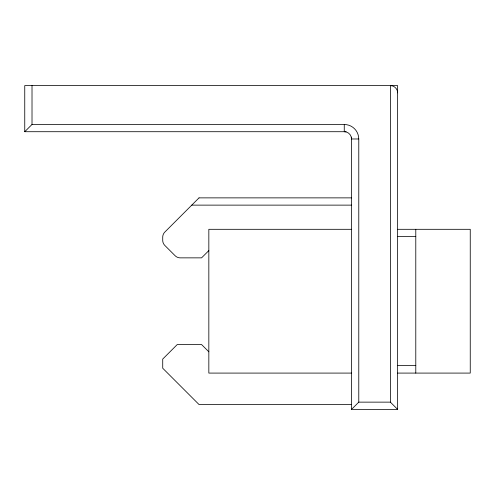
<?xml version="1.0" encoding="UTF-8"?>
<svg xmlns="http://www.w3.org/2000/svg" width="495" height="495" viewBox="0 0 495 495"><rect width="100%" height="100%" fill="white"/><g stroke="black" fill="none" stroke-linecap="round" stroke-linejoin="round"><path stroke-width="0.74" d="M24.793 131.676L32.014 124.455L344.26 124.455L344.26 131.713A7.221 7.221 0 0 1 351.5 138.977L358.782 138.977L358.782 402.138L351.561 409.359L397.634 409.396L397.634 85.604L24.75 85.604L24.75 131.713L346.116 131.713M198.99 197.907L164.847 232.05A7.264 7.264 0 0 0 162.719 237.185L162.719 240.322A7.264 7.264 0 0 0 164.847 245.458L175.119 255.729A7.264 7.264 0 0 0 180.254 257.858L201.57 257.858L208.834 250.594M199.027 197.87L351.524 197.87M191.769 205.128L351.524 205.128M351.524 229.309L208.834 229.309L208.834 373.088L351.524 373.088M397.634 229.309L470.25 229.309L470.25 373.088L397.634 373.088M397.634 236.573L415.788 236.573M397.634 365.465L415.788 365.465M358.782 402.138L390.369 402.138L397.578 409.34M351.524 404.526L199.027 404.526L162.719 368.224L162.719 359.067L177.241 344.545L201.57 344.545L208.834 351.803M397.634 92.862C397.732 88.982 394.255 85.505 390.369 85.604L390.369 402.138M415.788 229.309L415.788 373.088M351.524 137.115L351.524 409.396M32.014 85.604L32.014 124.455M344.26 124.499A14.435 14.435 0 0 1 358.739 138.977"/></g></svg>
